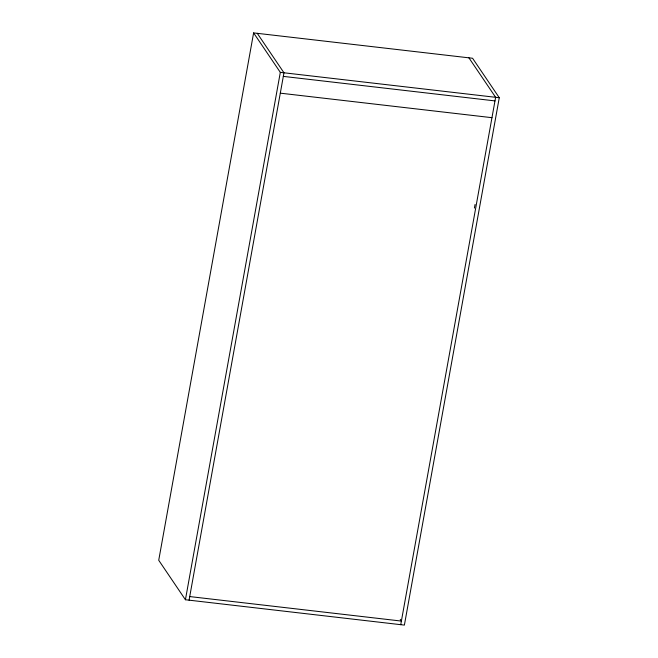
<?xml version="1.0" encoding="UTF-8"?>
<svg xmlns="http://www.w3.org/2000/svg" width="658" height="658" viewBox="0 0 658 658"><rect width="100%" height="100%" fill="white"/><g stroke="black" fill="none" stroke-linecap="round" stroke-linejoin="round"><path stroke-width="0.99" d="M253.61 32.9L158.726 560.271L185.424 599.742L404.39 625.1L499.274 97.729L472.576 58.258L253.61 32.9L280.316 72.364L185.424 599.742M189.076 600.162L283.968 72.791L257.262 33.319M474.41 208.068L475.051 204.474M400.738 624.681L495.63 97.302L468.924 57.838M280.316 72.364L499.274 97.729M283.318 76.386L494.98 100.904M280.3 93.165L491.962 117.683M189.726 596.567L401.38 621.078L400.245 619.4"/></g></svg>
